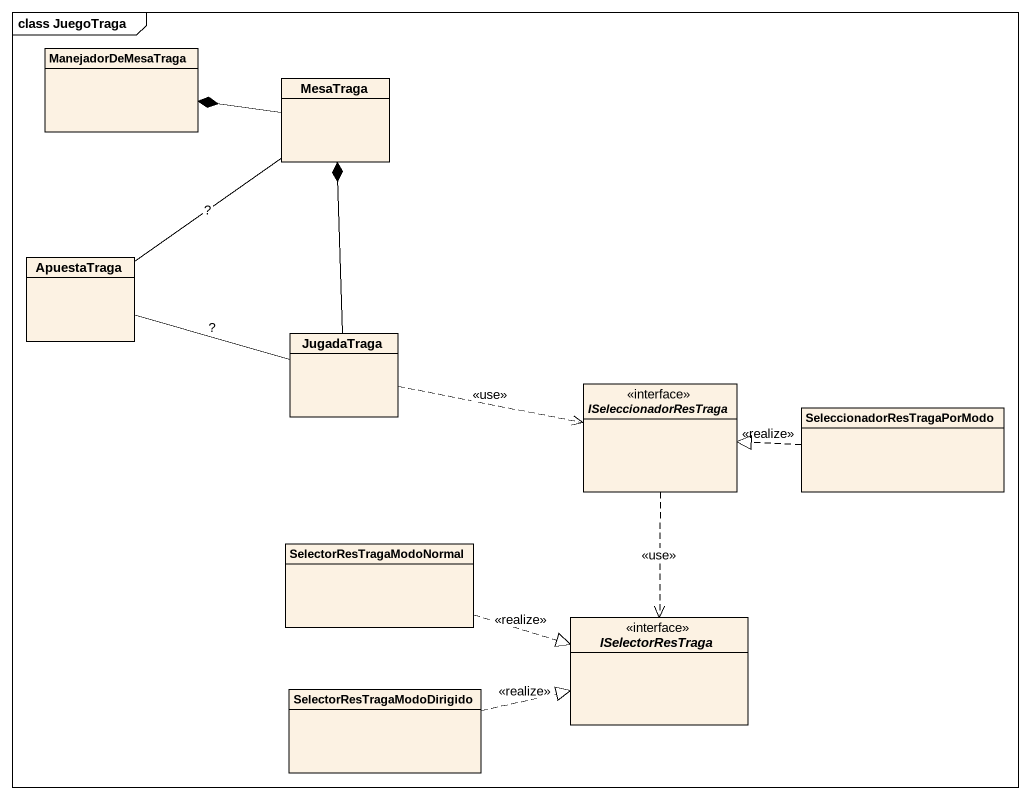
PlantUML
@startuml
mainframe class JuegoTraga
hide circle
hide empty members
class ManejadorDeMesaTraga
class MesaTraga
class ApuestaTraga
class JugadaTraga
interface ISeleccionadorResTraga <<interface>>
class SeleccionadorResTragaPorModo
class SelectorResTragaModoNormal
interface ISelectorResTraga <<interface>>
class SelectorResTragaModoDirigido
MesaTraga -left-* ManejadorDeMesaTraga
ApuestaTraga -up- MesaTraga : ?
JugadaTraga -up-* MesaTraga
JugadaTraga -left- ApuestaTraga : ?
JugadaTraga .right.> ISeleccionadorResTraga : <<use>>
ISeleccionadorResTraga ..> ISelectorResTraga : <<use>>
SeleccionadorResTragaPorModo .left.|> ISeleccionadorResTraga : <<realize>>
SelectorResTragaModoNormal .right.|> ISelectorResTraga : <<realize>>
SelectorResTragaModoDirigido .right.|> ISelectorResTraga : <<realize>>
@enduml
